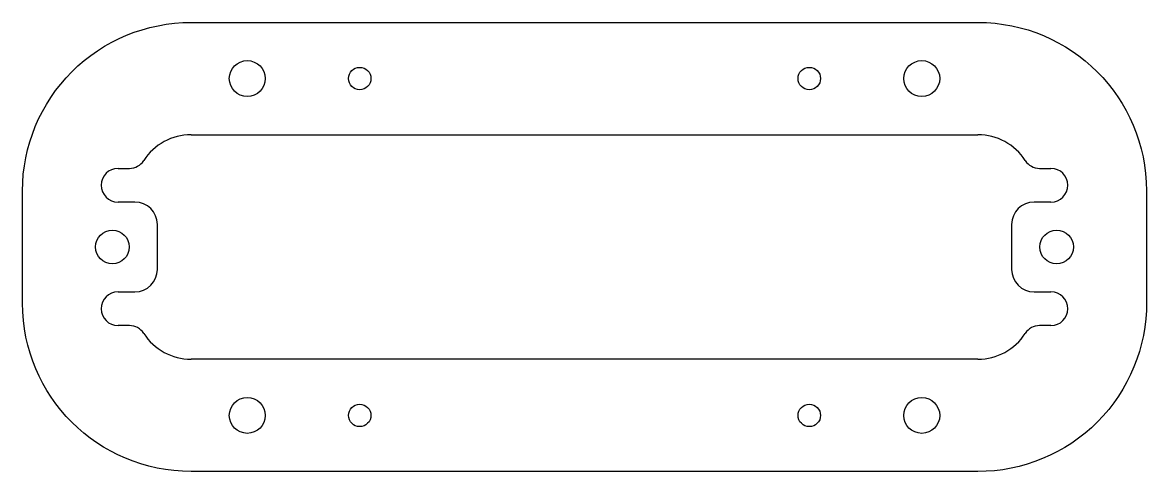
# Model space of a CAD drawing. Header units: millimetres. Extents: x 55 to 155, y 64 to 104.
import ezdxf

# ---------------------------------------------------------------- set-up
doc = ezdxf.new("R2010")
doc.units = ezdxf.units.MM
doc.layers.get('0').update_dxf_attribs({"linetype": 'CONTINUOUS'})

msp = doc.modelspace()

# ---------------------------------------------------------------- linework, layer by layer
for p, q in [((70, 93.59), (140, 93.59)), ((63.5, 90.59), (64.52, 90.59)), ((145.48, 90.59), (146.5, 90.59)), ((65, 87.59), (63.5, 87.59)), ((146.5, 87.59), (145, 87.59)), ((67, 81.59), (67, 85.59)), ((143, 85.59), (143, 81.59)), ((63.5, 79.59), (65, 79.59)), ((145, 79.59), (146.5, 79.59)), ((64.52, 76.59), (63.5, 76.59)), ((146.5, 76.59), (145.48, 76.59)), ((140, 73.59), (70, 73.59))]:
    msp.add_line(p, q)
msp.add_lwpolyline([(140, 103.59, -0.414212), (155, 88.59), (155, 78.67, -0.415881), (140, 63.59), (70, 63.59, -0.414206), (55, 78.59), (55, 88.59, -0.414216), (70, 103.59)], format="xyb", close=True)
for centre, radius in [((75, 98.59), 1.6), ((135, 98.59), 1.6), ((85, 98.59), 1), ((125, 98.59), 1), ((63, 83.59), 1.5), ((147, 83.59), 1.5), ((75, 68.59), 1.6), ((135, 68.59), 1.6), ((85, 68.59), 1), ((125, 68.59), 1)]:
    msp.add_circle(centre, radius)
for centre, radius, start, end in [((70, 88.59), 5, 90, 147.4215), ((140, 88.59), 5, 32.5896, 90), ((64.52, 92.09), 1.5, 270, 327.4215), ((145.48, 92.09), 1.5, 212.5896, 270), ((63.5, 89.09), 1.5, 90, 270), ((146.5, 89.09), 1.5, -90, 90), ((65, 85.59), 2, 0.0014, 90.0014), ((145, 85.59), 2, 90.0021, 180.0014), ((65, 81.59), 2, -89.9986, 0.0014), ((145, 81.59), 2, 180.0014, 269.9951), ((63.5, 78.09), 1.5, 90, 270), ((146.5, 78.09), 1.5, -90, 90), ((64.52, 75.09), 1.5, 32.5896, 90), ((145.48, 75.09), 1.5, 90, 147.4215), ((70, 78.59), 5, 212.5896, 270), ((140, 78.59), 5, 270, 327.4215)]:
    msp.add_arc(centre, radius, start, end)

doc.saveas('drawing.dxf')
